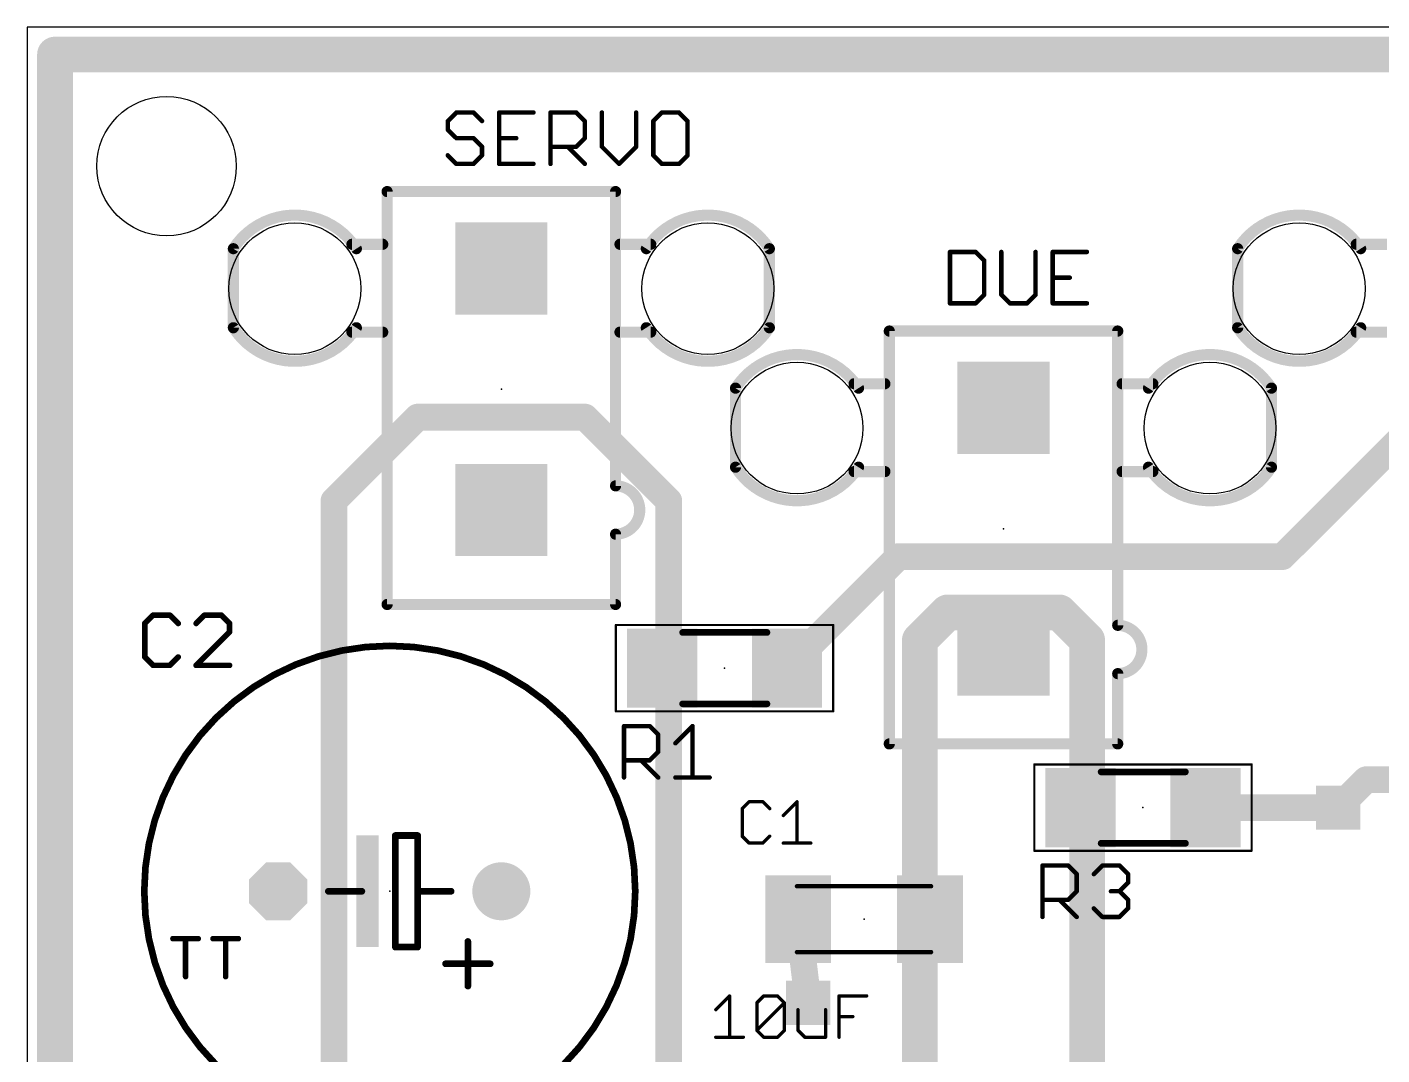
# Model space of a CAD drawing. Extents: x 0 to 50.5, y 0 to 63.5.
# Drawn here: x 0 to 30.84, y 40.09 to 63.49 of the extents above; entities that cross this region are included whole.
import ezdxf

# ---------------------------------------------------------------- set-up
doc = ezdxf.new("R2010")
doc.units = 0
for name, color, linetype in [('1', 22, 'CONTINUOUS'), ('16', 175, 'CONTINUOUS'), ('17', 82, 'CONTINUOUS'), ('18', 82, 'CONTINUOUS'), ('20', 7, 'CONTINUOUS'), ('21', 253, 'CONTINUOUS'), ('23', 7, 'CONTINUOUS'), ('25', 253, 'CONTINUOUS'), ('27', 253, 'CONTINUOUS'), ('39', 22, 'CONTINUOUS'), ('51', 253, 'CONTINUOUS')]:
    doc.layers.add(name, color=color, linetype=linetype)

# ---------------------------------------------------------------- blocks, each defined once
blk = doc.blocks.new('RECT')
blk.add_solid([(-0.5, -0.5), (0.5, -0.5), (-0.5, 0.5), (0.5, 0.5)])
blk = doc.blocks.new('ROUNDP')
at = {"const_width": 0.5}
blk.add_lwpolyline([(0, -0.25, 1), (0, 0.25, 1), (0, -0.25)], format="xyb", dxfattribs=at)
blk = doc.blocks.new('OCTAGONP')
at = {"const_width": 0.5}
blk.add_lwpolyline([(-0.25, -0.1036), (-0.25, 0.1036), (-0.1036, 0.25), (0.1036, 0.25), (0.25, 0.1036), (0.25, -0.1036), (0.1036, -0.25), (-0.1036, -0.25), (-0.25, -0.1036), (-0.25, 0.1036)], dxfattribs=at)
blk = doc.blocks.new('SQUAREP')
blk.add_solid([(-0.5, -0.5), (0.5, -0.5), (-0.5, 0.5), (0.5, 0.5)])
blk = doc.blocks.new('SQUAREV')
blk.add_solid([(-0.5, -0.5), (0.5, -0.5), (-0.5, 0.5), (0.5, 0.5)])

msp = doc.modelspace()

# ---------------------------------------------------------------- linework, layer by layer
at = {"layer": '1'}
for points, const_width in [([(28.575, 51.435), (32.385, 55.245)], 0.6096), ([(6.985, 52.705), (8.89, 54.61)], 0.6096), ([(8.89, 54.61), (12.7, 54.61)], 0.6096), ([(12.7, 54.61), (14.605, 52.705)], 0.6096), ([(6.985, 30.48), (6.985, 52.705)], 0.6096), ([(14.605, 52.705), (14.605, 30.48)], 0.6096), ([(17.297, 48.895), (19.837, 51.435)], 0.6096), ([(19.837, 51.435), (28.575, 51.435)], 0.6096), ([(20.32, 49.53), (20.955, 50.165)], 0.8128), ([(20.955, 50.165), (23.495, 50.165)], 0.8128), ([(23.495, 50.165), (24.13, 49.53)], 0.8128), ([(20.32, 30.48), (20.32, 49.53)], 0.8128), ([(24.13, 49.53), (24.13, 30.48)], 0.8128), ([(26.822, 45.72), (29.845, 45.72)], 0.6096), ([(17.55, 43.18), (17.78, 41.275)], 0.6096)]:
    msp.add_lwpolyline(points, dxfattribs=dict(at, const_width=const_width))
for points, const_width in [([(8.89, 54.7624, 1), (8.89, 54.4576)], 0.3048), ([(8.9978, 54.5022, 1), (8.7822, 54.7178)], 0.3048), ([(12.8078, 54.7178, 1), (12.5922, 54.5022)], 0.3048), ([(12.7, 54.4576, 1), (12.7, 54.7624)], 0.3048), ([(6.8772, 52.8128, 1), (7.0928, 52.5972)], 0.3048), ([(7.1374, 52.705, 1), (6.8326, 52.705)], 0.3048), ([(14.7574, 52.705, 1), (14.4526, 52.705)], 0.3048), ([(14.4972, 52.5972, 1), (14.7128, 52.8128)], 0.3048), ([(19.837, 51.5874, 1), (19.837, 51.2826)], 0.3048), ([(19.9448, 51.3272, 1), (19.7292, 51.5428)], 0.3048), ([(28.4672, 51.5428, 1), (28.6828, 51.3272)], 0.3048), ([(28.575, 51.2826, 1), (28.575, 51.5874)], 0.3048), ([(20.955, 50.3682, 1), (20.955, 49.9618)], 0.4064), ([(21.0987, 50.0213, 1), (20.8113, 50.3087)], 0.4064), ([(23.6387, 50.3087, 1), (23.3513, 50.0213)], 0.4064), ([(23.495, 49.9618, 1), (23.495, 50.3682)], 0.4064), ([(20.5232, 49.53, 1), (20.1168, 49.53)], 0.4064), ([(20.1763, 49.6737, 1), (20.4637, 49.3863)], 0.4064), ([(24.3332, 49.53, 1), (23.9268, 49.53)], 0.4064), ([(23.9863, 49.3863, 1), (24.2737, 49.6737)], 0.4064), ([(17.1892, 49.0028, 1), (17.4048, 48.7872)], 0.3048), ([(26.822, 45.8724, 1), (26.822, 45.5676)], 0.3048), ([(29.845, 45.5676, 1), (29.845, 45.8724)], 0.3048), ([(17.7013, 43.1983, 1), (17.3987, 43.1617)], 0.3048), ([(17.6287, 41.2567, 1), (17.9313, 41.2933)], 0.3048)]:
    msp.add_lwpolyline(points, format="xyb", dxfattribs=dict(at, const_width=const_width))
at = {"layer": '16'}
for points, const_width in [([(0.635, 62.865), (49.53, 62.865)], 0.8128), ([(0.635, 0.635), (0.635, 62.865)], 0.8128), ([(29.845, 45.72), (30.48, 46.355)], 0.6096), ([(30.48, 46.355), (37.465, 46.355)], 0.6096)]:
    msp.add_lwpolyline(points, dxfattribs=dict(at, const_width=const_width))
for points, const_width in [([(0.635, 63.0682, 1), (0.635, 62.6618)], 0.4064), ([(0.8382, 62.865, 1), (0.4318, 62.865)], 0.4064), ([(30.48, 46.5074, 1), (30.48, 46.2026)], 0.3048), ([(30.5878, 46.2472, 1), (30.3722, 46.4628)], 0.3048), ([(29.7372, 45.8278, 1), (29.9528, 45.6122)], 0.3048)]:
    msp.add_lwpolyline(points, format="xyb", dxfattribs=dict(at, const_width=const_width))
at = {"layer": '20'}
for p, q in [((50.47, 63.49), (0, 63.49)), ((0, 63.49), (0, 0))]:
    msp.add_line(p, q, dxfattribs=at)
for centre, radius in [((3.175, 60.325), 1.5875), ((6.095, 57.535), 1.5), ((15.495, 57.535), 1.5), ((28.955, 57.535), 1.5), ((17.525, 54.36), 1.5), ((26.925, 54.36), 1.5)]:
    msp.add_circle(centre, radius, dxfattribs=at)
at = {"layer": '21'}
for points, const_width in [([(8.195, 59.745), (13.395, 59.745)], 0.254), ([(8.195, 50.345), (8.195, 59.745)], 0.254), ([(13.395, 59.745), (13.395, 53.045)], 0.254), ([(7.395, 58.545), (8.095, 58.545)], 0.254), ([(14.195, 58.545), (13.495, 58.545)], 0.254), ([(30.255, 58.545), (30.955, 58.545)], 0.254), ([(4.695, 58.445), (4.695, 56.645)], 0.254), ([(16.895, 56.645), (16.895, 58.445)], 0.254), ([(27.555, 58.445), (27.555, 56.645)], 0.254), ([(7.395, 56.545), (8.095, 56.545)], 0.254), ([(14.195, 56.545), (13.495, 56.545)], 0.254), ([(19.625, 56.57), (24.825, 56.57)], 0.254), ([(19.625, 47.17), (19.625, 56.57)], 0.254), ([(24.825, 56.57), (24.825, 49.87)], 0.254), ([(30.255, 56.545), (30.955, 56.545)], 0.254), ([(16.125, 55.27), (16.125, 53.47)], 0.254), ([(18.825, 55.37), (19.525, 55.37)], 0.254), ([(25.625, 55.37), (24.925, 55.37)], 0.254), ([(28.325, 53.47), (28.325, 55.27)], 0.254), ([(18.825, 53.37), (19.525, 53.37)], 0.254), ([(25.625, 53.37), (24.925, 53.37)], 0.254), ([(13.395, 51.945), (13.395, 50.345)], 0.254), ([(13.395, 50.345), (8.195, 50.345)], 0.254), ([(24.825, 48.77), (24.825, 47.17)], 0.254), ([(24.825, 47.17), (19.625, 47.17)], 0.254), ([(8.89, 45.085), (8.382, 45.085)], 0.1524), ([(8.382, 45.085), (8.382, 42.545)], 0.1524), ([(8.89, 43.815), (8.89, 45.085)], 0.1524), ([(7.62, 43.815), (6.858, 43.815)], 0.1524), ([(9.652, 43.815), (8.89, 43.815)], 0.1524), ([(8.89, 42.545), (8.89, 43.815)], 0.1524), ([(3.3192, 42.7362), (3.8955, 42.7362)], 0.127), ([(3.6074, 41.8719), (3.6074, 42.7362)], 0.127), ([(4.2314, 42.7362), (4.8076, 42.7362)], 0.127), ([(4.5195, 41.8719), (4.5195, 42.7362)], 0.127), ([(8.382, 42.545), (8.89, 42.545)], 0.1524), ([(10.033, 41.656), (10.033, 42.672)], 0.1524), ([(9.525, 42.164), (10.541, 42.164)], 0.1524)]:
    msp.add_lwpolyline(points, dxfattribs=dict(at, const_width=const_width))
for points, const_width in [([(8.195, 59.8085, 1), (8.195, 59.6815)], 0.127), ([(8.2585, 59.745, 1), (8.1315, 59.745)], 0.127), ([(13.4585, 59.745, 1), (13.3315, 59.745)], 0.127), ([(13.395, 59.6815, 1), (13.395, 59.8085)], 0.127), ([(7.495, 58.445, 0.546), (4.695, 58.445)], 0.254), ([(16.895, 58.445, 0.546), (14.095, 58.445)], 0.254), ([(30.355, 58.445, 0.546), (27.555, 58.445)], 0.254), ([(7.395, 58.6085, 1), (7.395, 58.4815)], 0.127), ([(8.095, 58.4815, 1), (8.095, 58.6085)], 0.127), ([(13.495, 58.6085, 1), (13.495, 58.4815)], 0.127), ([(14.195, 58.4815, 1), (14.195, 58.6085)], 0.127), ([(30.255, 58.6085, 1), (30.255, 58.4815)], 0.127), ([(4.7585, 58.445, 1), (4.6315, 58.445)], 0.127), ([(4.6416, 58.4793, 1), (4.7484, 58.4107)], 0.127), ([(7.4416, 58.4107, 1), (7.5484, 58.4793)], 0.127), ([(14.0416, 58.4793, 1), (14.1484, 58.4107)], 0.127), ([(16.9585, 58.445, 1), (16.8315, 58.445)], 0.127), ([(16.8416, 58.4107, 1), (16.9484, 58.4793)], 0.127), ([(27.6185, 58.445, 1), (27.4915, 58.445)], 0.127), ([(27.5016, 58.4793, 1), (27.6084, 58.4107)], 0.127), ([(30.3016, 58.4107, 1), (30.4084, 58.4793)], 0.127), ([(4.695, 56.645, 0.546), (7.495, 56.645)], 0.254), ([(4.7484, 56.6793, 1), (4.6416, 56.6107)], 0.127), ([(7.5484, 56.6107, 1), (7.4416, 56.6793)], 0.127), ([(14.095, 56.645, 0.546), (16.895, 56.645)], 0.254), ([(14.1484, 56.6793, 1), (14.0416, 56.6107)], 0.127), ([(16.9484, 56.6107, 1), (16.8416, 56.6793)], 0.127), ([(27.555, 56.645, 0.546), (30.355, 56.645)], 0.254), ([(27.6084, 56.6793, 1), (27.5016, 56.6107)], 0.127), ([(30.4084, 56.6107, 1), (30.3016, 56.6793)], 0.127), ([(4.6315, 56.645, 1), (4.7585, 56.645)], 0.127), ([(7.395, 56.6085, 1), (7.395, 56.4815)], 0.127), ([(8.095, 56.4815, 1), (8.095, 56.6085)], 0.127), ([(13.495, 56.6085, 1), (13.495, 56.4815)], 0.127), ([(14.195, 56.4815, 1), (14.195, 56.6085)], 0.127), ([(16.8315, 56.645, 1), (16.9585, 56.645)], 0.127), ([(19.625, 56.6335, 1), (19.625, 56.5065)], 0.127), ([(19.6885, 56.57, 1), (19.5615, 56.57)], 0.127), ([(24.8885, 56.57, 1), (24.7615, 56.57)], 0.127), ([(24.825, 56.5065, 1), (24.825, 56.6335)], 0.127), ([(27.4915, 56.645, 1), (27.6185, 56.645)], 0.127), ([(30.255, 56.6085, 1), (30.255, 56.4815)], 0.127), ([(18.925, 55.27, 0.546), (16.125, 55.27)], 0.254), ([(28.325, 55.27, 0.546), (25.525, 55.27)], 0.254), ([(16.1885, 55.27, 1), (16.0615, 55.27)], 0.127), ([(16.0716, 55.3043, 1), (16.1784, 55.2357)], 0.127), ([(18.825, 55.4335, 1), (18.825, 55.3065)], 0.127), ([(18.8716, 55.2357, 1), (18.9784, 55.3043)], 0.127), ([(19.525, 55.3065, 1), (19.525, 55.4335)], 0.127), ([(24.925, 55.4335, 1), (24.925, 55.3065)], 0.127), ([(25.4716, 55.3043, 1), (25.5784, 55.2357)], 0.127), ([(25.625, 55.3065, 1), (25.625, 55.4335)], 0.127), ([(28.3885, 55.27, 1), (28.2615, 55.27)], 0.127), ([(28.2716, 55.2357, 1), (28.3784, 55.3043)], 0.127), ([(16.125, 53.47, 0.546), (18.925, 53.47)], 0.254), ([(16.1784, 53.5043, 1), (16.0716, 53.4357)], 0.127), ([(16.0615, 53.47, 1), (16.1885, 53.47)], 0.127), ([(18.825, 53.4335, 1), (18.825, 53.3065)], 0.127), ([(18.9784, 53.4357, 1), (18.8716, 53.5043)], 0.127), ([(19.525, 53.3065, 1), (19.525, 53.4335)], 0.127), ([(24.925, 53.4335, 1), (24.925, 53.3065)], 0.127), ([(25.525, 53.47, 0.546), (28.325, 53.47)], 0.254), ([(25.5784, 53.5043, 1), (25.4716, 53.4357)], 0.127), ([(25.625, 53.3065, 1), (25.625, 53.4335)], 0.127), ([(28.2615, 53.47, 1), (28.3885, 53.47)], 0.127), ([(28.3784, 53.4357, 1), (28.2716, 53.5043)], 0.127), ([(13.395, 51.945, 1), (13.395, 53.045)], 0.254), ([(13.395, 53.1085, 1), (13.395, 52.9815)], 0.127), ([(13.3315, 53.045, 1), (13.4585, 53.045)], 0.127), ([(13.4585, 51.945, 1), (13.3315, 51.945)], 0.127), ([(13.395, 52.0085, 1), (13.395, 51.8815)], 0.127), ([(8.195, 50.4085, 1), (8.195, 50.2815)], 0.127), ([(8.1315, 50.345, 1), (8.2585, 50.345)], 0.127), ([(13.3315, 50.345, 1), (13.4585, 50.345)], 0.127), ([(13.395, 50.2815, 1), (13.395, 50.4085)], 0.127), ([(24.825, 48.77, 1), (24.825, 49.87)], 0.254), ([(24.825, 49.9335, 1), (24.825, 49.8065)], 0.127), ([(24.7615, 49.87, 1), (24.8885, 49.87)], 0.127), ([(8.255, 38.227, 1), (8.255, 49.403, 1), (8.255, 38.227)], 0.1524), ([(24.8885, 48.77, 1), (24.7615, 48.77)], 0.127), ([(24.825, 48.8335, 1), (24.825, 48.7065)], 0.127), ([(19.625, 47.2335, 1), (19.625, 47.1065)], 0.127), ([(19.5615, 47.17, 1), (19.6885, 47.17)], 0.127), ([(24.7615, 47.17, 1), (24.8885, 47.17)], 0.127), ([(24.825, 47.1065, 1), (24.825, 47.2335)], 0.127), ([(8.382, 45.1231, 1), (8.382, 45.0469)], 0.0762), ([(8.4201, 45.085, 1), (8.3439, 45.085)], 0.0762), ([(8.9281, 45.085, 1), (8.8519, 45.085)], 0.0762), ([(8.89, 45.0469, 1), (8.89, 45.1231)], 0.0762), ([(6.858, 43.8531, 1), (6.858, 43.7769)], 0.0762), ([(7.62, 43.7769, 1), (7.62, 43.8531)], 0.0762), ([(8.89, 43.8531, 1), (8.89, 43.7769)], 0.0762), ([(8.9281, 43.815, 1), (8.8519, 43.815)], 0.0762), ([(8.8519, 43.815, 1), (8.9281, 43.815)], 0.0762), ([(9.652, 43.7769, 1), (9.652, 43.8531)], 0.0762), ([(3.3192, 42.768, 1), (3.3192, 42.7045)], 0.0635), ([(3.6391, 42.7362, 1), (3.5756, 42.7362)], 0.0635), ([(3.8955, 42.7045, 1), (3.8955, 42.768)], 0.0635), ([(4.2314, 42.768, 1), (4.2314, 42.7045)], 0.0635), ([(4.5512, 42.7362, 1), (4.4877, 42.7362)], 0.0635), ([(4.8076, 42.7045, 1), (4.8076, 42.768)], 0.0635), ([(8.382, 42.5831, 1), (8.382, 42.5069)], 0.0762), ([(8.3439, 42.545, 1), (8.4201, 42.545)], 0.0762), ([(8.8519, 42.545, 1), (8.9281, 42.545)], 0.0762), ([(8.89, 42.5069, 1), (8.89, 42.5831)], 0.0762), ([(10.0711, 42.672, 1), (9.9949, 42.672)], 0.0762), ([(9.525, 42.2021, 1), (9.525, 42.1259)], 0.0762), ([(10.541, 42.1259, 1), (10.541, 42.2021)], 0.0762), ([(3.5756, 41.8719, 1), (3.6391, 41.8719)], 0.0635), ([(4.4877, 41.8719, 1), (4.5512, 41.8719)], 0.0635), ([(9.9949, 41.656, 1), (10.0711, 41.656)], 0.0762)]:
    msp.add_lwpolyline(points, format="xyb", dxfattribs=dict(at, const_width=const_width))
at = {"layer": '23'}
for p in [(10.795, 55.245), (22.225, 52.07), (15.875, 48.895), (25.4, 45.72), (8.255, 43.815), (19.05, 43.18)]:
    msp.add_point(p, dxfattribs=at)
at = {"layer": '25'}
for points, const_width in [([(9.5578, 61.3683, 1), (9.5938, 61.3323)], 0.0508), ([(9.6012, 61.3503, 1), (9.5504, 61.3503)], 0.0508), ([(9.7707, 61.5706, 1), (9.7707, 61.5198)], 0.0508), ([(9.7887, 61.5272, 1), (9.7527, 61.5632)], 0.0508), ([(10.1785, 61.5632, 1), (10.1425, 61.5272)], 0.0508), ([(10.1605, 61.5198, 1), (10.1605, 61.5706)], 0.0508), ([(10.3374, 61.3323, 1), (10.3734, 61.3683)], 0.0508), ([(10.7452, 61.5706, 1), (10.7452, 61.5198)], 0.0508), ([(10.7706, 61.5452, 1), (10.7198, 61.5452)], 0.0508), ([(11.5248, 61.5198, 1), (11.5248, 61.5706)], 0.0508), ([(11.94, 61.5452, 1), (11.8892, 61.5452)], 0.0508), ([(11.9146, 61.5706, 1), (11.9146, 61.5198)], 0.0508), ([(12.5173, 61.5632, 1), (12.4813, 61.5272)], 0.0508), ([(12.4993, 61.5198, 1), (12.4993, 61.5706)], 0.0508), ([(12.7196, 61.3503, 1), (12.6688, 61.3503)], 0.0508), ([(12.6762, 61.3323, 1), (12.7122, 61.3683)], 0.0508), ([(13.1094, 61.5452, 1), (13.0586, 61.5452)], 0.0508), ([(13.889, 61.5452, 1), (13.8382, 61.5452)], 0.0508), ([(14.2354, 61.3683, 1), (14.2713, 61.3323)], 0.0508), ([(14.2788, 61.3503, 1), (14.228, 61.3503)], 0.0508), ([(14.4483, 61.5706, 1), (14.4483, 61.5198)], 0.0508), ([(14.4662, 61.5272, 1), (14.4303, 61.5632)], 0.0508), ([(14.856, 61.5632, 1), (14.8201, 61.5272)], 0.0508), ([(14.8381, 61.5198, 1), (14.8381, 61.5706)], 0.0508), ([(15.0584, 61.3503, 1), (15.0076, 61.3503)], 0.0508), ([(15.015, 61.3323, 1), (15.0509, 61.3683)], 0.0508), ([(9.5938, 61.1734, 1), (9.5578, 61.1374)], 0.0508), ([(9.5504, 61.1554, 1), (9.6012, 61.1554)], 0.0508), ([(9.7707, 60.9859, 1), (9.7707, 60.9351)], 0.0508), ([(9.7527, 60.9425, 1), (9.7887, 60.9785)], 0.0508), ([(10.1785, 60.9785, 1), (10.1425, 60.9425)], 0.0508), ([(10.1605, 60.9351, 1), (10.1605, 60.9859)], 0.0508), ([(10.3808, 60.7656, 1), (10.33, 60.7656)], 0.0508), ([(10.3374, 60.7476, 1), (10.3734, 60.7836)], 0.0508), ([(10.7452, 60.9859, 1), (10.7452, 60.9351)], 0.0508), ([(11.135, 60.9351, 1), (11.135, 60.9859)], 0.0508), ([(11.9146, 60.791, 1), (11.9146, 60.7402)], 0.0508), ([(12.3224, 60.7836, 1), (12.2864, 60.7476)], 0.0508), ([(12.4813, 60.7836, 1), (12.5173, 60.7476)], 0.0508), ([(12.4993, 60.7402, 1), (12.4993, 60.791)], 0.0508), ([(12.6688, 60.9605, 1), (12.7196, 60.9605)], 0.0508), ([(12.7122, 60.9425, 1), (12.6762, 60.9785)], 0.0508), ([(13.102, 60.7836, 1), (13.066, 60.7476)], 0.0508), ([(13.0586, 60.7656, 1), (13.1094, 60.7656)], 0.0508), ([(13.8382, 60.7656, 1), (13.889, 60.7656)], 0.0508), ([(13.8815, 60.7476, 1), (13.8456, 60.7836)], 0.0508), ([(9.5938, 60.5887, 1), (9.5578, 60.5527)], 0.0508), ([(10.33, 60.5707, 1), (10.3808, 60.5707)], 0.0508), ([(10.3734, 60.5527, 1), (10.3374, 60.5887)], 0.0508), ([(14.2713, 60.5887, 1), (14.2354, 60.5527)], 0.0508), ([(14.228, 60.5707, 1), (14.2788, 60.5707)], 0.0508), ([(15.0076, 60.5707, 1), (15.0584, 60.5707)], 0.0508), ([(15.0509, 60.5527, 1), (15.015, 60.5887)], 0.0508), ([(9.7707, 60.4012, 1), (9.7707, 60.3504)], 0.0508), ([(9.7527, 60.3578, 1), (9.7887, 60.3938)], 0.0508), ([(10.1425, 60.3938, 1), (10.1785, 60.3578)], 0.0508), ([(10.1605, 60.3504, 1), (10.1605, 60.4012)], 0.0508), ([(10.7452, 60.4012, 1), (10.7452, 60.3504)], 0.0508), ([(10.7198, 60.3758, 1), (10.7706, 60.3758)], 0.0508), ([(11.5248, 60.3504, 1), (11.5248, 60.4012)], 0.0508), ([(11.8892, 60.3758, 1), (11.94, 60.3758)], 0.0508), ([(12.6762, 60.3578, 1), (12.7122, 60.3938)], 0.0508), ([(13.4558, 60.3938, 1), (13.4917, 60.3578)], 0.0508), ([(13.4558, 60.3578, 1), (13.4917, 60.3938)], 0.0508), ([(14.4483, 60.4012, 1), (14.4483, 60.3504)], 0.0508), ([(14.4303, 60.3578, 1), (14.4662, 60.3938)], 0.0508), ([(14.8201, 60.3938, 1), (14.856, 60.3578)], 0.0508), ([(14.8381, 60.3504, 1), (14.8381, 60.4012)], 0.0508), ([(21.0312, 58.3702, 1), (20.9804, 58.3702)], 0.0508), ([(21.0058, 58.3956, 1), (21.0058, 58.3448)], 0.0508), ([(21.6085, 58.3882, 1), (21.5725, 58.3522)], 0.0508), ([(21.5905, 58.3448, 1), (21.5905, 58.3956)], 0.0508), ([(22.2006, 58.3702, 1), (22.1498, 58.3702)], 0.0508), ([(22.9802, 58.3702, 1), (22.9294, 58.3702)], 0.0508), ([(23.3446, 58.3956, 1), (23.3446, 58.3448)], 0.0508), ([(23.37, 58.3702, 1), (23.3192, 58.3702)], 0.0508), ([(24.1242, 58.3448, 1), (24.1242, 58.3956)], 0.0508), ([(21.8108, 58.1753, 1), (21.76, 58.1753)], 0.0508), ([(21.7674, 58.1573, 1), (21.8034, 58.1933)], 0.0508), ([(23.3446, 57.8109, 1), (23.3446, 57.7601)], 0.0508), ([(23.7344, 57.7601, 1), (23.7344, 57.8109)], 0.0508), ([(21.76, 57.3957, 1), (21.8108, 57.3957)], 0.0508), ([(21.8034, 57.3777, 1), (21.7674, 57.4137)], 0.0508), ([(22.1932, 57.4137, 1), (22.1572, 57.3777)], 0.0508), ([(22.1498, 57.3957, 1), (22.2006, 57.3957)], 0.0508), ([(22.9294, 57.3957, 1), (22.9802, 57.3957)], 0.0508), ([(22.9728, 57.3777, 1), (22.9368, 57.4137)], 0.0508), ([(21.0058, 57.2262, 1), (21.0058, 57.1754)], 0.0508), ([(20.9804, 57.2008, 1), (21.0312, 57.2008)], 0.0508), ([(21.5725, 57.2188, 1), (21.6085, 57.1828)], 0.0508), ([(21.5905, 57.1754, 1), (21.5905, 57.2262)], 0.0508), ([(22.3701, 57.2262, 1), (22.3701, 57.1754)], 0.0508), ([(22.3521, 57.1828, 1), (22.3881, 57.2188)], 0.0508), ([(22.7419, 57.2188, 1), (22.7779, 57.1828)], 0.0508), ([(22.7599, 57.1754, 1), (22.7599, 57.2262)], 0.0508), ([(23.3446, 57.2262, 1), (23.3446, 57.1754)], 0.0508), ([(23.3192, 57.2008, 1), (23.37, 57.2008)], 0.0508), ([(24.1242, 57.1754, 1), (24.1242, 57.2262)], 0.0508), ([(2.7095, 49.9118, 1), (2.646, 49.9118)], 0.0635), ([(2.6553, 49.9343, 1), (2.7002, 49.8894)], 0.0635), ([(2.8684, 50.1342, 1), (2.8684, 50.0707)], 0.0635), ([(2.8908, 50.08, 1), (2.8459, 50.1249)], 0.0635), ([(3.2721, 50.1249, 1), (3.2272, 50.08)], 0.0635), ([(3.2497, 50.0707, 1), (3.2497, 50.1342)], 0.0635), ([(3.4179, 49.8894, 1), (3.4628, 49.9343)], 0.0635), ([(3.8246, 49.9343, 1), (3.8696, 49.8894)], 0.0635), ([(4.0378, 50.1342, 1), (4.0378, 50.0707)], 0.0635), ([(4.0602, 50.08, 1), (4.0153, 50.1249)], 0.0635), ([(4.4415, 50.1249, 1), (4.3966, 50.08)], 0.0635), ([(4.4191, 50.0707, 1), (4.4191, 50.1342)], 0.0635), ([(4.6415, 49.9118, 1), (4.578, 49.9118)], 0.0635), ([(4.5873, 49.8894, 1), (4.6322, 49.9343)], 0.0635), ([(4.578, 49.7212, 1), (4.6415, 49.7212)], 0.0635), ([(4.6322, 49.6987, 1), (4.5873, 49.7436)], 0.0635), ([(2.646, 49.1492, 1), (2.7095, 49.1492)], 0.0635), ([(2.7002, 49.1716, 1), (2.6553, 49.1267)], 0.0635), ([(3.4628, 49.1267, 1), (3.4179, 49.1716)], 0.0635), ([(2.8684, 48.9903, 1), (2.8684, 48.9267)], 0.0635), ([(2.8459, 48.936, 1), (2.8908, 48.981)], 0.0635), ([(3.2272, 48.981, 1), (3.2721, 48.936)], 0.0635), ([(3.2497, 48.9267, 1), (3.2497, 48.9903)], 0.0635), ([(3.8471, 48.9903, 1), (3.8471, 48.9267)], 0.0635), ([(3.8246, 48.981, 1), (3.8696, 48.936)], 0.0635), ([(4.6098, 48.9267, 1), (4.6098, 48.9903)], 0.0635), ([(13.6124, 47.5752, 1), (13.5616, 47.5752)], 0.0508), ([(13.587, 47.6006, 1), (13.587, 47.5498)], 0.0508), ([(14.1897, 47.5932, 1), (14.1537, 47.5572)], 0.0508), ([(14.1717, 47.5498, 1), (14.1717, 47.6006)], 0.0508), ([(15.1716, 47.5752, 1), (15.1208, 47.5752)], 0.0508), ([(15.1642, 47.5572, 1), (15.1282, 47.5932)], 0.0508), ([(14.392, 47.3803, 1), (14.3412, 47.3803)], 0.0508), ([(14.3486, 47.3623, 1), (14.3846, 47.3983)], 0.0508), ([(14.7384, 47.2034, 1), (14.7744, 47.1674)], 0.0508), ([(14.3412, 46.9905, 1), (14.392, 46.9905)], 0.0508), ([(14.3846, 46.9725, 1), (14.3486, 47.0085)], 0.0508), ([(13.587, 46.821, 1), (13.587, 46.7702)], 0.0508), ([(13.9948, 46.8136, 1), (13.9588, 46.7776)], 0.0508), ([(14.1537, 46.8136, 1), (14.1897, 46.7776)], 0.0508), ([(14.1717, 46.7702, 1), (14.1717, 46.821)], 0.0508), ([(13.5616, 46.4058, 1), (13.6124, 46.4058)], 0.0508), ([(14.3486, 46.3878, 1), (14.3846, 46.4238)], 0.0508), ([(14.7564, 46.4312, 1), (14.7564, 46.3804)], 0.0508), ([(15.1208, 46.4058, 1), (15.1716, 46.4058)], 0.0508), ([(15.536, 46.3804, 1), (15.536, 46.4312)], 0.0508), ([(16.2961, 45.6959, 1), (16.258, 45.6959)], 0.0381), ([(16.2636, 45.7094, 1), (16.2905, 45.6825)], 0.0381), ([(16.4338, 45.8718, 1), (16.4338, 45.8337)], 0.0381), ([(16.4473, 45.8392, 1), (16.4204, 45.8662)], 0.0381), ([(16.7608, 45.8662, 1), (16.7339, 45.8392)], 0.0381), ([(16.7474, 45.8337, 1), (16.7474, 45.8718)], 0.0381), ([(16.8907, 45.6825, 1), (16.9176, 45.7094)], 0.0381), ([(17.5452, 45.8527, 1), (17.5071, 45.8527)], 0.0381), ([(17.5396, 45.8392, 1), (17.5126, 45.8662)], 0.0381), ([(17.1991, 45.5526, 1), (17.2261, 45.5257)], 0.0381), ([(16.258, 45.0689, 1), (16.2961, 45.0689)], 0.0381), ([(16.2905, 45.0823, 1), (16.2636, 45.0554)], 0.0381), ([(16.9176, 45.0554, 1), (16.8907, 45.0823)], 0.0381), ([(16.4338, 44.9312, 1), (16.4338, 44.8931)], 0.0381), ([(16.4204, 44.8986, 1), (16.4473, 44.9256)], 0.0381), ([(16.7339, 44.9256, 1), (16.7608, 44.8986)], 0.0381), ([(16.7474, 44.8931, 1), (16.7474, 44.9312)], 0.0381), ([(17.2126, 44.9312, 1), (17.2126, 44.8931)], 0.0381), ([(17.5071, 44.9121, 1), (17.5452, 44.9121)], 0.0381), ([(17.8397, 44.8931, 1), (17.8397, 44.9312)], 0.0381), ([(23.1374, 44.4002, 1), (23.0866, 44.4002)], 0.0508), ([(23.112, 44.4256, 1), (23.112, 44.3748)], 0.0508), ([(23.7147, 44.4182, 1), (23.6787, 44.3822)], 0.0508), ([(23.6967, 44.3748, 1), (23.6967, 44.4256)], 0.0508), ([(24.4763, 44.4256, 1), (24.4763, 44.3748)], 0.0508), ([(24.4943, 44.3822, 1), (24.4583, 44.4182)], 0.0508), ([(24.8841, 44.4182, 1), (24.8481, 44.3822)], 0.0508), ([(24.8661, 44.3748, 1), (24.8661, 44.4256)], 0.0508), ([(23.917, 44.2053, 1), (23.8662, 44.2053)], 0.0508), ([(23.8736, 44.1873, 1), (23.9096, 44.2233)], 0.0508), ([(24.2634, 44.2233, 1), (24.2994, 44.1873)], 0.0508), ([(25.0864, 44.2053, 1), (25.0356, 44.2053)], 0.0508), ([(25.043, 44.1873, 1), (25.079, 44.2233)], 0.0508), ([(23.8662, 43.8155, 1), (23.917, 43.8155)], 0.0508), ([(23.9096, 43.7975, 1), (23.8736, 43.8335)], 0.0508), ([(24.6712, 43.8409, 1), (24.6712, 43.7901)], 0.0508), ([(24.8841, 43.8335, 1), (24.8481, 43.7975)], 0.0508), ([(24.8481, 43.8335, 1), (24.8841, 43.7975)], 0.0508), ([(24.8661, 43.7901, 1), (24.8661, 43.8409)], 0.0508), ([(25.0356, 44.0104, 1), (25.0864, 44.0104)], 0.0508), ([(25.079, 43.9924, 1), (25.043, 44.0284)], 0.0508), ([(23.112, 43.646, 1), (23.112, 43.5952)], 0.0508), ([(23.5198, 43.6386, 1), (23.4838, 43.6026)], 0.0508), ([(23.6787, 43.6386, 1), (23.7147, 43.6026)], 0.0508), ([(23.6967, 43.5952, 1), (23.6967, 43.646)], 0.0508), ([(25.0864, 43.6206, 1), (25.0356, 43.6206)], 0.0508), ([(25.043, 43.6026, 1), (25.079, 43.6386)], 0.0508), ([(23.0866, 43.2308, 1), (23.1374, 43.2308)], 0.0508), ([(23.8736, 43.2128, 1), (23.9096, 43.2488)], 0.0508), ([(24.2994, 43.4437, 1), (24.2634, 43.4077)], 0.0508), ([(24.4763, 43.2562, 1), (24.4763, 43.2054)], 0.0508), ([(24.4583, 43.2128, 1), (24.4943, 43.2488)], 0.0508), ([(24.8481, 43.2488, 1), (24.8841, 43.2128)], 0.0508), ([(24.8661, 43.2054, 1), (24.8661, 43.2562)], 0.0508), ([(25.0356, 43.4257, 1), (25.0864, 43.4257)], 0.0508), ([(25.079, 43.4077, 1), (25.043, 43.4437)], 0.0508)]:
    msp.add_lwpolyline(points, format="xyb", dxfattribs=dict(at, const_width=const_width))
for points, const_width in [([(9.7707, 61.5452), (9.5758, 61.3503)], 0.1016), ([(9.5758, 61.3503), (9.5758, 61.1554)], 0.1016), ([(10.1605, 61.5452), (9.7707, 61.5452)], 0.1016), ([(10.3554, 61.3503), (10.1605, 61.5452)], 0.1016), ([(11.5248, 61.5452), (10.7452, 61.5452)], 0.1016), ([(10.7452, 61.5452), (10.7452, 60.3758)], 0.1016), ([(11.9146, 60.3758), (11.9146, 61.5452)], 0.1016), ([(11.9146, 61.5452), (12.4993, 61.5452)], 0.1016), ([(12.4993, 61.5452), (12.6942, 61.3503)], 0.1016), ([(12.6942, 61.3503), (12.6942, 60.9605)], 0.1016), ([(13.084, 61.5452), (13.084, 60.7656)], 0.1016), ([(13.8636, 60.7656), (13.8636, 61.5452)], 0.1016), ([(14.4483, 61.5452), (14.2534, 61.3503)], 0.1016), ([(14.2534, 61.3503), (14.2534, 60.5707)], 0.1016), ([(14.8381, 61.5452), (14.4483, 61.5452)], 0.1016), ([(15.033, 61.3503), (14.8381, 61.5452)], 0.1016), ([(15.033, 60.5707), (15.033, 61.3503)], 0.1016), ([(9.5758, 61.1554), (9.7707, 60.9605)], 0.1016), ([(9.7707, 60.9605), (10.1605, 60.9605)], 0.1016), ([(10.1605, 60.9605), (10.3554, 60.7656)], 0.1016), ([(10.3554, 60.7656), (10.3554, 60.5707)], 0.1016), ([(10.7452, 60.9605), (11.135, 60.9605)], 0.1016), ([(12.4993, 60.7656), (11.9146, 60.7656)], 0.1016), ([(12.3044, 60.7656), (12.6942, 60.3758)], 0.1016), ([(12.6942, 60.9605), (12.4993, 60.7656)], 0.1016), ([(13.084, 60.7656), (13.4738, 60.3758)], 0.1016), ([(13.4738, 60.3758), (13.8636, 60.7656)], 0.1016), ([(9.7707, 60.3758), (9.5758, 60.5707)], 0.1016), ([(10.3554, 60.5707), (10.1605, 60.3758)], 0.1016), ([(14.2534, 60.5707), (14.4483, 60.3758)], 0.1016), ([(14.8381, 60.3758), (15.033, 60.5707)], 0.1016), ([(10.1605, 60.3758), (9.7707, 60.3758)], 0.1016), ([(10.7452, 60.3758), (11.5248, 60.3758)], 0.1016), ([(14.4483, 60.3758), (14.8381, 60.3758)], 0.1016), ([(21.0058, 58.3702), (21.0058, 57.2008)], 0.1016), ([(21.5905, 58.3702), (21.0058, 58.3702)], 0.1016), ([(21.7854, 58.1753), (21.5905, 58.3702)], 0.1016), ([(22.1752, 58.3702), (22.1752, 57.3957)], 0.1016), ([(22.9548, 57.3957), (22.9548, 58.3702)], 0.1016), ([(24.1242, 58.3702), (23.3446, 58.3702)], 0.1016), ([(23.3446, 58.3702), (23.3446, 57.2008)], 0.1016), ([(21.7854, 57.3957), (21.7854, 58.1753)], 0.1016), ([(23.3446, 57.7855), (23.7344, 57.7855)], 0.1016), ([(21.5905, 57.2008), (21.7854, 57.3957)], 0.1016), ([(22.1752, 57.3957), (22.3701, 57.2008)], 0.1016), ([(22.7599, 57.2008), (22.9548, 57.3957)], 0.1016), ([(21.0058, 57.2008), (21.5905, 57.2008)], 0.1016), ([(22.3701, 57.2008), (22.7599, 57.2008)], 0.1016), ([(23.3446, 57.2008), (24.1242, 57.2008)], 0.1016), ([(2.8684, 50.1025), (2.6777, 49.9118)], 0.127), ([(2.6777, 49.9118), (2.6777, 49.1492)], 0.127), ([(3.2497, 50.1025), (2.8684, 50.1025)], 0.127), ([(3.4404, 49.9118), (3.2497, 50.1025)], 0.127), ([(4.0378, 50.1025), (3.8471, 49.9118)], 0.127), ([(4.4191, 50.1025), (4.0378, 50.1025)], 0.127), ([(4.6098, 49.9118), (4.4191, 50.1025)], 0.127), ([(4.6098, 49.7212), (4.6098, 49.9118)], 0.127), ([(3.8471, 48.9585), (4.6098, 49.7212)], 0.127), ([(2.6777, 49.1492), (2.8684, 48.9585)], 0.127), ([(3.2497, 48.9585), (3.4404, 49.1492)], 0.127), ([(2.8684, 48.9585), (3.2497, 48.9585)], 0.127), ([(4.6098, 48.9585), (3.8471, 48.9585)], 0.127), ([(13.587, 46.4058), (13.587, 47.5752)], 0.1016), ([(13.587, 47.5752), (14.1717, 47.5752)], 0.1016), ([(14.1717, 47.5752), (14.3666, 47.3803)], 0.1016), ([(14.7564, 47.1854), (15.1462, 47.5752)], 0.1016), ([(15.1462, 47.5752), (15.1462, 46.4058)], 0.1016), ([(14.3666, 47.3803), (14.3666, 46.9905)], 0.1016), ([(14.3666, 46.9905), (14.1717, 46.7956)], 0.1016), ([(14.1717, 46.7956), (13.587, 46.7956)], 0.1016), ([(13.9768, 46.7956), (14.3666, 46.4058)], 0.1016), ([(14.7564, 46.4058), (15.536, 46.4058)], 0.1016), ([(16.4338, 45.8527), (16.2771, 45.6959)], 0.0762), ([(16.2771, 45.6959), (16.2771, 45.0689)], 0.0762), ([(16.7474, 45.8527), (16.4338, 45.8527)], 0.0762), ([(16.9041, 45.6959), (16.7474, 45.8527)], 0.0762), ([(17.2126, 45.5392), (17.5261, 45.8527)], 0.0762), ([(17.5261, 45.8527), (17.5261, 44.9121)], 0.0762), ([(16.2771, 45.0689), (16.4338, 44.9121)], 0.0762), ([(16.7474, 44.9121), (16.9041, 45.0689)], 0.0762), ([(16.4338, 44.9121), (16.7474, 44.9121)], 0.0762), ([(17.2126, 44.9121), (17.8397, 44.9121)], 0.0762), ([(23.112, 43.2308), (23.112, 44.4002)], 0.1016), ([(23.112, 44.4002), (23.6967, 44.4002)], 0.1016), ([(23.6967, 44.4002), (23.8916, 44.2053)], 0.1016), ([(24.2814, 44.2053), (24.4763, 44.4002)], 0.1016), ([(24.4763, 44.4002), (24.8661, 44.4002)], 0.1016), ([(24.8661, 44.4002), (25.061, 44.2053)], 0.1016), ([(23.8916, 44.2053), (23.8916, 43.8155)], 0.1016), ([(25.061, 44.2053), (25.061, 44.0104)], 0.1016), ([(23.8916, 43.8155), (23.6967, 43.6206)], 0.1016), ([(24.8661, 43.8155), (24.6712, 43.8155)], 0.1016), ([(25.061, 44.0104), (24.8661, 43.8155)], 0.1016), ([(24.8661, 43.8155), (25.061, 43.6206)], 0.1016), ([(23.6967, 43.6206), (23.112, 43.6206)], 0.1016), ([(23.5018, 43.6206), (23.8916, 43.2308)], 0.1016), ([(25.061, 43.6206), (25.061, 43.4257)], 0.1016), ([(24.4763, 43.2308), (24.2814, 43.4257)], 0.1016), ([(24.8661, 43.2308), (24.4763, 43.2308)], 0.1016), ([(25.061, 43.4257), (24.8661, 43.2308)], 0.1016)]:
    msp.add_lwpolyline(points, dxfattribs=dict(at, const_width=const_width))
at = {"layer": '27', "const_width": 0.0762}
for points in [[(15.676, 41.1192), (15.9896, 41.4327)], [(15.9896, 41.4327), (15.9896, 40.4921)], [(16.6115, 41.2759), (16.7683, 41.4327)], [(16.7683, 41.4327), (17.0818, 41.4327)], [(17.0818, 41.4327), (17.2386, 41.2759)], [(18.4826, 40.4921), (18.4826, 41.4327)], [(18.4826, 41.4327), (19.1096, 41.4327)], [(16.6115, 40.6489), (16.6115, 41.2759)], [(16.6115, 40.6489), (17.2386, 41.2759)], [(17.2386, 41.2759), (17.2386, 40.6489)], [(17.5471, 41.1192), (17.5471, 40.6489)], [(18.1741, 40.4921), (18.1741, 41.1192)], [(18.4826, 40.9624), (18.7961, 40.9624)], [(15.676, 40.4921), (16.3031, 40.4921)], [(16.7683, 40.4921), (16.6115, 40.6489)], [(17.0818, 40.4921), (16.7683, 40.4921)], [(17.2386, 40.6489), (17.0818, 40.4921)], [(17.5471, 40.6489), (17.7038, 40.4921)], [(17.7038, 40.4921), (18.1741, 40.4921)]]:
    msp.add_lwpolyline(points, dxfattribs=at)
at = {"layer": '27', "const_width": 0.0381}
for points in [[(16.0086, 41.4327, 1), (15.9705, 41.4327)], [(16.003, 41.4192, 1), (15.9761, 41.4462)], [(16.7683, 41.4518, 1), (16.7683, 41.4137)], [(16.7818, 41.4192, 1), (16.7548, 41.4462)], [(17.0953, 41.4462, 1), (17.0684, 41.4192)], [(17.0818, 41.4137, 1), (17.0818, 41.4518)], [(18.5016, 41.4327, 1), (18.4635, 41.4327)], [(18.4826, 41.4518, 1), (18.4826, 41.4137)], [(19.1096, 41.4137, 1), (19.1096, 41.4518)], [(15.6626, 41.1326, 1), (15.6895, 41.1057)], [(16.6306, 41.2759, 1), (16.5925, 41.2759)], [(16.5981, 41.2894, 1), (16.625, 41.2625)], [(17.2577, 41.2759, 1), (17.2196, 41.2759)], [(17.2521, 41.2625, 1), (17.2251, 41.2894)], [(17.2251, 41.2625, 1), (17.2521, 41.2894)], [(17.5661, 41.1192, 1), (17.528, 41.1192)], [(18.1932, 41.1192, 1), (18.1551, 41.1192)], [(18.4826, 40.9815, 1), (18.4826, 40.9434)], [(18.7961, 40.9434, 1), (18.7961, 40.9815)], [(15.676, 40.5112, 1), (15.676, 40.4731)], [(15.9705, 40.4921, 1), (16.0086, 40.4921)], [(16.3031, 40.4731, 1), (16.3031, 40.5112)], [(16.625, 40.6623, 1), (16.5981, 40.6354)], [(16.5981, 40.6623, 1), (16.625, 40.6354)], [(16.5925, 40.6489, 1), (16.6306, 40.6489)], [(16.7683, 40.5112, 1), (16.7683, 40.4731)], [(16.7548, 40.4786, 1), (16.7818, 40.5056)], [(17.0684, 40.5056, 1), (17.0953, 40.4786)], [(17.0818, 40.4731, 1), (17.0818, 40.5112)], [(17.2196, 40.6489, 1), (17.2577, 40.6489)], [(17.2521, 40.6354, 1), (17.2251, 40.6623)], [(17.528, 40.6489, 1), (17.5661, 40.6489)], [(17.5605, 40.6623, 1), (17.5336, 40.6354)], [(17.7038, 40.5112, 1), (17.7038, 40.4731)], [(17.6904, 40.4786, 1), (17.7173, 40.5056)], [(18.1551, 40.4921, 1), (18.1932, 40.4921)], [(18.1741, 40.4731, 1), (18.1741, 40.5112)], [(18.4635, 40.4921, 1), (18.5016, 40.4921)]]:
    msp.add_lwpolyline(points, format="xyb", dxfattribs=at)
at = {"layer": '39', "const_width": 0.0508}
for points in [[(13.402, 47.912), (13.402, 49.878)], [(13.402, 49.878), (18.348, 49.878)], [(18.348, 49.878), (18.348, 47.912)], [(18.348, 47.912), (13.402, 47.912)], [(22.927, 44.737), (22.927, 46.703)], [(22.927, 46.703), (27.873, 46.703)], [(27.873, 46.703), (27.873, 44.737)], [(27.873, 44.737), (22.927, 44.737)]]:
    msp.add_lwpolyline(points, dxfattribs=at)
at = {"layer": '39', "const_width": 0.0254}
for points in [[(13.4147, 49.878, 1), (13.3893, 49.878)], [(13.402, 49.8907, 1), (13.402, 49.8653)], [(18.3607, 49.878, 1), (18.3353, 49.878)], [(18.348, 49.8653, 1), (18.348, 49.8907)], [(13.402, 47.9247, 1), (13.402, 47.8993)], [(13.3893, 47.912, 1), (13.4147, 47.912)], [(18.3353, 47.912, 1), (18.3607, 47.912)], [(18.348, 47.8993, 1), (18.348, 47.9247)], [(22.9397, 46.703, 1), (22.9143, 46.703)], [(22.927, 46.7157, 1), (22.927, 46.6903)], [(27.8857, 46.703, 1), (27.8603, 46.703)], [(27.873, 46.6903, 1), (27.873, 46.7157)], [(22.927, 44.7497, 1), (22.927, 44.7243)], [(22.9143, 44.737, 1), (22.9397, 44.737)], [(27.8603, 44.737, 1), (27.8857, 44.737)], [(27.873, 44.7243, 1), (27.873, 44.7497)]]:
    msp.add_lwpolyline(points, format="xyb", dxfattribs=at)
at = {"layer": '51'}
for points, const_width in [([(14.9225, 49.7078), (16.8402, 49.7078)], 0.1524), ([(14.9225, 48.0822), (16.8402, 48.0822)], 0.1524), ([(24.4475, 46.5328), (26.3652, 46.5328)], 0.1524), ([(24.4475, 44.9072), (26.3652, 44.9072)], 0.1524), ([(17.525, 43.93), (20.575, 43.93)], 0.1016), ([(20.575, 42.43), (17.525, 42.43)], 0.1016)]:
    msp.add_lwpolyline(points, dxfattribs=dict(at, const_width=const_width))
for points, const_width in [([(14.9225, 49.7459, 1), (14.9225, 49.6697)], 0.0762), ([(16.8402, 49.6697, 1), (16.8402, 49.7459)], 0.0762), ([(14.9225, 48.1203, 1), (14.9225, 48.0441)], 0.0762), ([(16.8402, 48.0441, 1), (16.8402, 48.1203)], 0.0762), ([(24.4475, 46.5709, 1), (24.4475, 46.4947)], 0.0762), ([(26.3652, 46.4947, 1), (26.3652, 46.5709)], 0.0762), ([(24.4475, 44.9453, 1), (24.4475, 44.8691)], 0.0762), ([(26.3652, 44.8691, 1), (26.3652, 44.9453)], 0.0762), ([(17.525, 43.9554, 1), (17.525, 43.9046)], 0.0508), ([(20.575, 43.9046, 1), (20.575, 43.9554)], 0.0508), ([(17.525, 42.4554, 1), (17.525, 42.4046)], 0.0508), ([(20.575, 42.4046, 1), (20.575, 42.4554)], 0.0508)]:
    msp.add_lwpolyline(points, format="xyb", dxfattribs=dict(at, const_width=const_width))

# ---------------------------------------------------------------- block references
at = {"layer": '1', "rotation": 180}
for p, xscale, yscale in [((14.453, 48.895), 1.6, 1.803), ((17.297, 48.895), 1.6, 1.803), ((23.978, 45.72), 1.6, 1.803), ((26.822, 45.72), 1.6, 1.803), ((17.55, 43.18), 1.5, 2), ((20.55, 43.18), 1.5, 2)]:
    msp.add_blockref('RECT', p, dxfattribs=dict(at, xscale=xscale, yscale=yscale))
at = {"layer": '17', "xscale": 2.1, "yscale": 2.1}
for p in [(10.795, 57.995), (10.795, 57.995), (22.225, 54.82), (22.225, 54.82), (10.795, 52.495), (10.795, 52.495), (22.225, 49.32), (22.225, 49.32)]:
    msp.add_blockref('SQUAREP', p, dxfattribs=at)
at = {"layer": '17', "xscale": 1.3208, "yscale": 1.3208, "rotation": 180}
for name, p in [('OCTAGONP', (5.715, 43.815)), ('OCTAGONP', (5.715, 43.815)), ('ROUNDP', (10.795, 43.815)), ('ROUNDP', (10.795, 43.815))]:
    msp.add_blockref(name, p, dxfattribs=at)
at = {"layer": '18', "xscale": 1.0064, "yscale": 1.0064}
for p in [(29.845, 45.72), (29.845, 45.72), (17.78, 41.275), (17.78, 41.275)]:
    msp.add_blockref('SQUAREV', p, dxfattribs=at)
at = {"layer": '21', "xscale": 0.508, "yscale": 2.54, "rotation": 180}
msp.add_blockref('RECT', (7.747, 43.815), dxfattribs=at)
at = {"layer": '51', "rotation": 180}
for p, xscale, yscale in [((14.5542, 48.895), 0.7366, 1.7526), ((17.1958, 48.895), 0.7366, 1.7526), ((24.0792, 45.72), 0.7366, 1.7526), ((26.7208, 45.72), 0.7366, 1.7526), ((17.7, 43.18), 0.5, 1.6), ((20.4, 43.18), 0.5, 1.6)]:
    msp.add_blockref('RECT', p, dxfattribs=dict(at, xscale=xscale, yscale=yscale))

doc.saveas('drawing.dxf')
